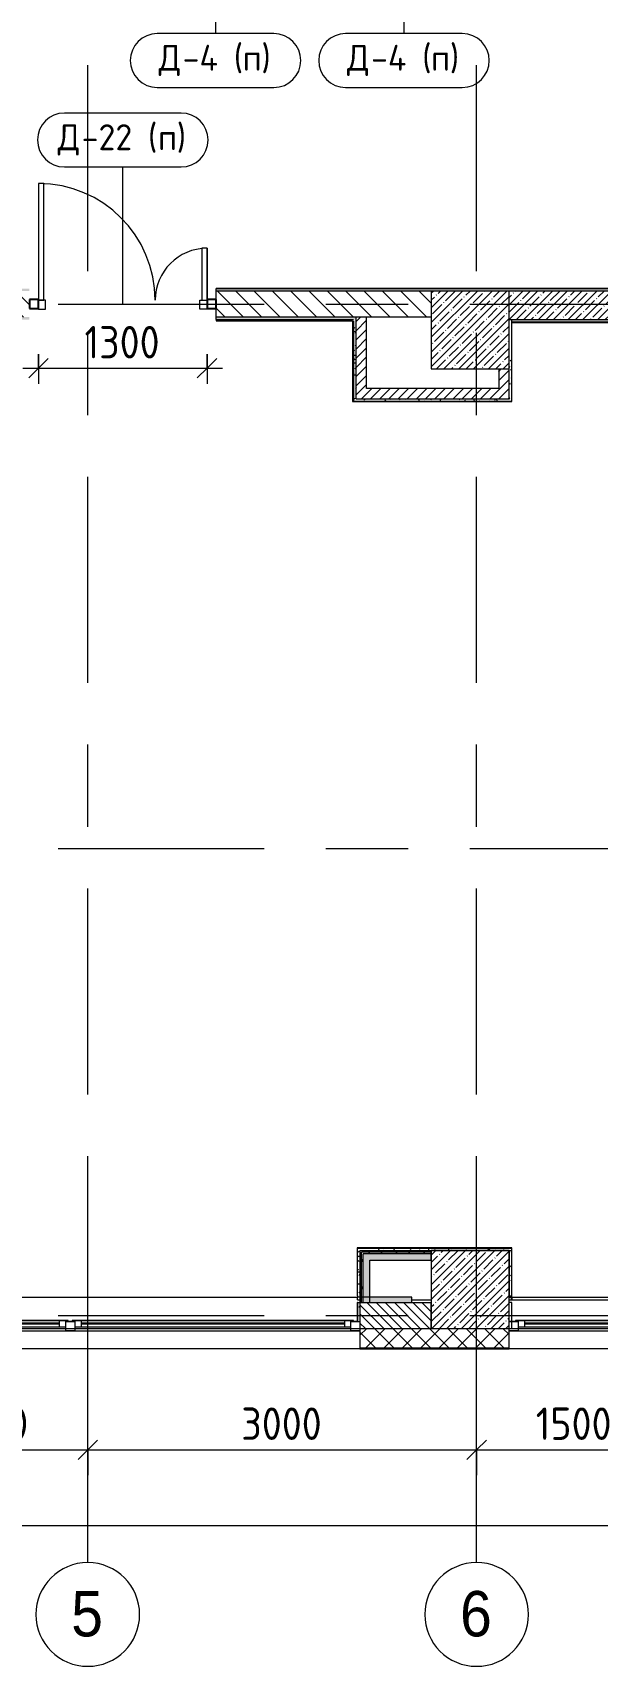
# Model space of a CAD drawing. Header units: millimetres. Extents: x -3456 to 185767, y -8553 to 29000.
# Drawn here: x 13585 to 17941, y -2706 to 9893 of the extents above; entities that cross this region are included whole.
import ezdxf

# ---------------------------------------------------------------- set-up
doc = ezdxf.new("R2010")
doc.units = ezdxf.units.MM
doc.linetypes.add('Осевая', pattern=[3175, 635, -476.25, 1587.5, -476.25])
for name, color, linetype, lineweight in [('A-ANNO-DIMS', 7, 'Continuous', 9), ('A-ANNO-DIMS-100', 7, 'Continuous', 9), ('A-DETL-GENF', 7, 'Continuous', 9), ('A-DOOR-IDEN', 7, 'Continuous', 9), ('A-GLAZ', 7, 'Continuous', 9), ('A-GLAZ-1', 7, 'Continuous', 13), ('A-GLAZ-CWMG', 7, 'Continuous', 9), ('A-GLAZ-CWMG-1', 7, 'Continuous', 25), ('A-WALL', 7, 'Continuous', 9), ('I-WALL', 7, 'Continuous', 9), ('S-COLS', 7, 'Continuous', 9), ('Оси', 7, 'Continuous', 9), ('Оси-1', 7, 'Continuous', 20), ('Оси-2', 7, 'Осевая', 9)]:
    doc.layers.add(name, color=color, linetype=linetype, lineweight=lineweight)
for name, color, linetype, lineweight, true_color in [('A-DOOR-1', 1, 'Continuous', 9, 0xff0000), ('A-WALL-1', 7, 'Continuous', 9, 0x3c3c3c), ('A-WALL-FNSH-1', 7, 'Continuous', 9, 0x3c3c3c)]:
    doc.layers.add(name, color=color, linetype=linetype, lineweight=lineweight, true_color=true_color)
doc.styles.add('Arial', font='arial.ttf', dxfattribs={"width": 0.9, "height": 350})
doc.styles.add('GOST Common', font='GOST_Common.ttf', dxfattribs={"height": 200})
doc.styles.add('ISOCPEUR', font='isocpeur.ttf', dxfattribs={"width": 0.9, "height": 250})
doc.dimstyles.new('ISO-2_5_0_9К_БОЛЬШОЙ', dxfattribs={"dimscale": 304.8, "dimtxt": 248.995294, "dimasz": 0.492126, "dimexe": 0.393701, "dimexo": 0.984252, "dimgap": 0, "dimtad": 1, "dimdec": 0, "dimrnd": 10, "dimzin": 0, "dimdsep": 46, "dimtxsty": 'ISOCPEUR', "dimblk1": 'OBLIQUE', "dimblk2": 'OBLIQUE', "dimsah": 1, "dimcen": 0.09, "dimdle": 0.393701, "dimazin": 0, "dimtfac": 1, "dimtdec": 4, "dimtix": 1, "dimtmove": 0, "dimatfit": 3, "dimfxl": 1, "dimtvp": 1, "dimtolj": 1, "dimtzin": 0, "dimarcsym": 2})
pattern_1 = [(45, (0, 0), (-35.35534, 35.35534), [])]
pattern_2 = [(45, (0, 0), (-57.02463, 57.02463), []), (45, (57.025, 0), (-57.02463, 57.02463), [100.806, -20.161, 3.353, -16.808])]
pattern_3 = [(0, (0, 0), (121.92, 30.48), [10.058, -81.382, 10.058, -81.382, -487.68]), (0, (0, 0), (121.92, 30.48), [-182.88, 10.058, -172.822, 10.058, -81.382, -213.36]), (0, (0, 0), (121.92, 30.48), [-457.2, 10.058, -50.902, 10.058, -142.342]), (120, (45.72, 15.24), (-87.356454, 90.345817), [10.058, -81.382, 10.058, -81.382, -487.68]), (120, (45.72, 15.24), (-87.356454, 90.345817), [-182.88, 10.058, -172.822, 10.058, -81.382, -213.36]), (120, (45.72, 15.24), (-87.356454, 90.345817), [-457.2, 10.058, -50.902, 10.058, -142.342]), (240, (60.96, 76.2), (-34.563546, -120.825817), [10.058, -81.382, 10.058, -81.382, -487.68]), (240, (60.96, 76.2), (-34.563546, -120.825817), [-182.88, 10.058, -172.822, 10.058, -81.382, -213.36]), (240, (60.96, 76.2), (-34.563546, -120.825817), [-457.2, 10.058, -50.902, 10.058, -142.342])]
pattern_4 = [(45, (0, 0), (-106.066, 106.066), []), (135, (0, 0), (-106.066, -106.066), [])]

# ---------------------------------------------------------------- blocks, each defined once
blk = doc.blocks.new('120_Окно_СКБ_2Ст - 120_Окно_СКБ_2Ст 3100х2500 _мал_створка слева_ 2-22446355-План заполнения и маркировки дверных проемов 2 этажа в осях 1-12')
at = {"layer": 'A-GLAZ'}
for p, q in [((1550, -57), (-1550, -57)), ((-1430, -107), (600, -107)), ((600, -117), (-1430, -117)), ((770, -107), (1430, -107)), ((1430, -117), (770, -117)), ((-1530, -127), (-1500, -127)), ((670, -127), (700, -127)), ((1500, -127), (1530, -127))]:
    blk.add_line(p, q, dxfattribs=at)
at = {"layer": 'A-GLAZ-1'}
for p, q in [((-1550, -127), (-1550, -57)), ((-1550, -57), (-1480, -57)), ((-1480, -57), (-1480, -127)), ((650, -87), (-1480, -87)), ((-1480, -87), (-1480, -127)), ((-1430, -137), (-1430, -87)), ((600, -137), (600, -87)), ((650, -127), (650, -57)), ((650, -57), (720, -57)), ((650, -127), (650, -87)), ((720, -57), (720, -127)), ((1480, -87), (720, -87)), ((720, -87), (720, -127)), ((770, -137), (770, -87)), ((1430, -137), (1430, -87)), ((1480, -127), (1480, -57)), ((1480, -57), (1550, -57)), ((1480, -127), (1480, -87)), ((1550, -57), (1550, -127)), ((-1480, -127), (-1550, -127)), ((-1480, -127), (-1500, -127)), ((-1500, -127), (-1500, -137)), ((-1500, -137), (670, -137)), ((670, -137), (-1500, -137)), ((720, -127), (650, -127)), ((670, -127), (650, -127)), ((670, -137), (670, -127)), ((720, -127), (700, -127)), ((700, -127), (700, -137)), ((700, -137), (1500, -137)), ((1500, -137), (700, -137)), ((1550, -127), (1480, -127)), ((1500, -127), (1480, -127)), ((1500, -137), (1500, -127))]:
    blk.add_line(p, q, dxfattribs=at)
blk = doc.blocks.new('120_Окно_СКБ_1Ст - 120_Окно_СКБ_1Ст 900х2500_h_-V55-План заполнения и маркировки дверных проемов 2 этажа в осях 1-12')
at = {"layer": 'A-GLAZ'}
for p, q in [((450, -57), (-450, -57)), ((-330, -107), (330, -107)), ((330, -117), (-330, -117)), ((-430, -127), (-400, -127)), ((400, -127), (450, -127))]:
    blk.add_line(p, q, dxfattribs=at)
at = {"layer": 'A-GLAZ-1'}
for p, q in [((-450, -127), (-450, -57)), ((-450, -57), (-380, -57)), ((-380, -57), (-380, -127)), ((380, -87), (-380, -87)), ((-380, -87), (-380, -127)), ((-330, -137), (-330, -87)), ((330, -137), (330, -87)), ((380, -127), (380, -57)), ((380, -57), (450, -57)), ((380, -127), (380, -87)), ((450, -57), (450, -127)), ((-380, -127), (-450, -127)), ((-380, -127), (-400, -127)), ((-400, -127), (-400, -137)), ((-400, -137), (400, -137)), ((400, -137), (-400, -137)), ((450, -127), (380, -127)), ((400, -127), (380, -127)), ((400, -137), (400, -127))]:
    blk.add_line(p, q, dxfattribs=at)
blk = doc.blocks.new('BSC_Колонна _Прямоугольная - 600х600-V64-План заполнения и маркировки дверных проемов 2 этажа в осях 1-12')
at = {"layer": 'S-COLS'}
h = blk.add_hatch(dxfattribs=at)
h.set_pattern_fill('FP_77', color=256, style=0, pattern_type=2)
h.set_pattern_definition([(45, (-16960, -7600), (-57.02463, 57.02463), []), (45, (-16902.975, -7600), (-57.02463, 57.02463), [100.806, -20.161, 3.353, -16.808])])
h.paths.add_polyline_path([(-300, -300), (300, -300), (300, 300), (-300, 300)])
for p, q in [((300, 300), (-300, 300)), ((-300, 300), (-300, -300)), ((300, -300), (300, 300)), ((-300, -300), (300, -300))]:
    blk.add_line(p, q, dxfattribs=at)
blk = doc.blocks.new('Прямоугольный импост - 50 x 70 мм-31927764-План заполнения и маркировки дверных проемов 2 этажа в осях 1-12')
at = {"layer": 'A-GLAZ-CWMG-1'}
for p, q in [((-70, 35), (0, 35)), ((-70, -35), (-70, 35)), ((0, 35), (0, -35)), ((0, -35), (-70, -35))]:
    blk.add_line(p, q, dxfattribs=at)
blk = doc.blocks.new('Дверь_Витражная_остекление_ - ДВН_ДАО_Главный вход_1200 в свету Д-22 _п_-31928779-План заполнения и маркировки дверных проемов 2 этажа в осях 1-12')
at = {"layer": 'A-DETL-GENF'}
for p, q in [((-610, 930), (-650, 930)), ((-650, 930), (-650, 35)), ((-610, 30), (-610, 930)), ((650, 430), (610, 430)), ((610, 430), (610, 30)), ((650, 35), (650, 430)), ((-650, 30), (-610, 30)), ((-595, 30), (-650, 30)), ((-595, -40), (-595, 30)), ((595, -40), (595, 30)), ((595, 30), (650, 30)), ((610, 30), (650, 30)), ((-650, -35), (-650, -40)), ((-650, -40), (-595, -40)), ((650, -40), (595, -40)), ((650, -35), (650, -40))]:
    blk.add_line(p, q, dxfattribs=at)
at = {"layer": 'A-DOOR-1'}
for p, q in [((-650, 930), (-650, 35)), ((650, 430), (650, 35))]:
    blk.add_line(p, q, dxfattribs=at)
for centre, radius, start, end in [((-650, 30), 900, 360, 90), ((650, 30), 400, 90, 180)]:
    blk.add_arc(centre, radius, start, end, dxfattribs=at)
blk = doc.blocks.new('Прямоугольный импост - 50 x 70 мм-31701779-План заполнения и маркировки дверных проемов 2 этажа в осях 1-12')
at = {"layer": 'A-GLAZ-CWMG-1'}
for p, q in [((0, 35), (-70, 35)), ((-70, 35), (-70, -35)), ((0, -35), (0, 35)), ((-70, -35), (0, -35))]:
    blk.add_line(p, q, dxfattribs=at)
blk = doc.blocks.new('Ось сетки - D8-29747960-План заполнения и маркировки дверных проемов 2 этажа в осях 1-12')
at = {"layer": 'Оси-1'}
for start, end in [(360, 180), (180, 360)]:
    blk.add_arc((0, 0), 4, start, end, dxfattribs=at)
blk = doc.blocks.new('DIMBLOCK4-План заполнения и маркировки дверных проемов 2 этажа в осях 1-12')
at = {"layer": 'A-ANNO-DIMS-100'}
for p, q in [((12510, -1231), (12510, -917)), ((14010, -1231), (14010, -917)), ((12510, -1037), (14010, -1037)), ((12510, -1037), (12510, -1231)), ((14010, -1037), (14010, -1231))]:
    blk.add_line(p, q, dxfattribs=at)
at = {"layer": 'A-ANNO-DIMS-100', "lineweight": 20}
for p, q in [((12510, -1037), (12585, -962)), ((14010, -1037), (14085, -962)), ((12510, -1037), (12435, -1112)), ((14010, -1037), (13935, -1112))]:
    blk.add_line(p, q, dxfattribs=at)
at = {"layer": 'A-ANNO-DIMS-100', "color": 0, "insert": (12966, -710), "char_height": 250, "width": 706.76, "attachment_point": 1, "line_spacing_factor": 1.149209, "style": 'ISOCPEUR'}
blk.add_mtext('1500', dxfattribs=at)
blk = doc.blocks.new('_Oblique')
at = {"color": 0, "linetype": 'ByBlock', "lineweight": -2}
blk.add_line((-0.5, -0.5), (0.5, 0.5), dxfattribs=at)
blk = doc.blocks.new('DIMBLOCK5-План заполнения и маркировки дверных проемов 2 этажа в осях 1-12')
at = {"layer": 'A-ANNO-DIMS-100'}
for p, q in [((14010, -1231), (14010, -917)), ((17010, -1231), (17010, -917)), ((14010, -1037), (17010, -1037)), ((14010, -1037), (14010, -1231)), ((17010, -1037), (17010, -1231))]:
    blk.add_line(p, q, dxfattribs=at)
at = {"layer": 'A-ANNO-DIMS-100', "lineweight": 20}
for p, q in [((14010, -1037), (14085, -962)), ((17010, -1037), (17085, -962)), ((14010, -1037), (13935, -1112)), ((17010, -1037), (16935, -1112))]:
    blk.add_line(p, q, dxfattribs=at)
at = {"layer": 'A-ANNO-DIMS-100', "color": 0, "insert": (15194, -710), "char_height": 250, "width": 758.48, "attachment_point": 1, "line_spacing_factor": 1.149209, "style": 'ISOCPEUR'}
blk.add_mtext('3000', dxfattribs=at)
blk = doc.blocks.new('DIMBLOCK6-План заполнения и маркировки дверных проемов 2 этажа в осях 1-12')
at = {"layer": 'A-ANNO-DIMS-100'}
for p, q in [((17010, -1231), (17010, -917)), ((18510, -1231), (18510, -917)), ((17010, -1037), (18510, -1037)), ((17010, -1037), (17010, -1231)), ((18510, -1037), (18510, -1231))]:
    blk.add_line(p, q, dxfattribs=at)
at = {"layer": 'A-ANNO-DIMS-100', "lineweight": 20}
for p, q in [((17010, -1037), (17085, -962)), ((18510, -1037), (18585, -962)), ((17010, -1037), (16935, -1112)), ((18510, -1037), (18435, -1112))]:
    blk.add_line(p, q, dxfattribs=at)
at = {"layer": 'A-ANNO-DIMS-100', "color": 0, "insert": (17466, -710), "char_height": 250, "width": 706.76, "attachment_point": 1, "line_spacing_factor": 1.149209, "style": 'ISOCPEUR'}
blk.add_mtext('1500', dxfattribs=at)
blk = doc.blocks.new('DIMBLOCK25-План заполнения и маркировки дверных проемов 2 этажа в осях 1-12')
at = {"layer": 'A-ANNO-DIMS-100'}
for p, q in [((110, -1815), (110, -1501)), ((38310, -1815), (38310, -1501)), ((-10, -1621), (38430, -1621)), ((110, -1621), (110, -1815)), ((38310, -1621), (38310, -1815))]:
    blk.add_line(p, q, dxfattribs=at)
at = {"layer": 'A-ANNO-DIMS-100', "lineweight": 20}
for p, q in [((110, -1621), (35, -1696)), ((110, -1621), (185, -1546)), ((38310, -1621), (38235, -1696)), ((38310, -1621), (38385, -1546))]:
    blk.add_line(p, q, dxfattribs=at)
at = {"layer": 'A-ANNO-DIMS-100', "color": 0, "insert": (18815, -1295), "char_height": 250, "width": 948.1, "attachment_point": 1, "line_spacing_factor": 1.149209, "style": 'ISOCPEUR'}
blk.add_mtext('38200', dxfattribs=at)
blk = doc.blocks.new('М_двери - Типоразмер_рамка-25223575-План заполнения и маркировки дверных проемов 2 этажа в осях 1-12')
at = {"layer": 'A-DOOR-IDEN'}
for p, q in [((4.5, 2.08), (-4.5, 2.08)), ((-4.5, -2.08), (4.5, -2.08))]:
    blk.add_line(p, q, dxfattribs=at)
for centre, start, end in [((-4.5, 0), 90, 270), ((4.5, 0), 270, 90)]:
    blk.add_arc(centre, 2.08, start, end, dxfattribs=at)
blk = doc.blocks.new('DIMBLOCK34-План заполнения и маркировки дверных проемов 2 этажа в осях 1-12')
at = {"layer": 'A-ANNO-DIMS-100'}
for p, q in [((13630, 7413), (13630, 7185)), ((13630, 7305), (13630, 7413)), ((14930, 7413), (14930, 7185)), ((14930, 7305), (14930, 7413)), ((13510, 7305), (15050, 7305))]:
    blk.add_line(p, q, dxfattribs=at)
at = {"layer": 'A-ANNO-DIMS-100', "lineweight": 20}
for p, q in [((13630, 7305), (13705, 7380)), ((14930, 7305), (15005, 7380)), ((13630, 7305), (13555, 7230)), ((14930, 7305), (14855, 7230))]:
    blk.add_line(p, q, dxfattribs=at)
at = {"layer": 'A-ANNO-DIMS-100', "color": 0, "insert": (13985, 7631), "char_height": 250, "width": 706.76, "attachment_point": 1, "line_spacing_factor": 1.149209, "style": 'ISOCPEUR'}
blk.add_mtext('1300', dxfattribs=at)

msp = doc.modelspace()

# ---------------------------------------------------------------- hatches: boundary and pattern name
at = {"layer": 'A-WALL'}
h = msp.add_hatch(dxfattribs=at)
h.set_pattern_fill('FP_18', color=256, style=0, pattern_type=2)
h.set_pattern_definition([(135, (0, 0), (-35.35534, -35.35534), [])])
h.paths.add_polyline_path([(16660, -100), (16660, 100), (16110, 100), (16110, -100), (16239.6, -100)])
h.paths.add_polyline_path([(12760, -100), (13010, -100), (13010, 100), (12760, 100)])
h = msp.add_hatch(dxfattribs=at)
h.set_pattern_fill('FP_14', color=256, style=0, pattern_type=2)
h.set_pattern_definition([(45, (0, 0), (-70.71068, 70.71068), []), (135, (0, 0), (-70.71068, -70.71068), [])])
h.paths.add_polyline_path([(33610, -250), (33870, -250), (33870, -100), (33010, -100), (33010, -250)])
h.paths.add_polyline_path([(38607.7, -250), (38607.7, -100), (37990, -100), (37990, -250), (38540, -250)])
h.paths.add_polyline_path([(34770, -250), (35890, -250), (35890, -100), (34770, -100)])
h.paths.add_polyline_path([(26160, -250), (26409.7, -250), (26409.7, -100), (24810, -100), (24810, -250), (25611, -250)])
h.paths.add_polyline_path([(21610, -250), (22710, -250), (22710, -100), (21610, -100)])
h.paths.add_polyline_path([(18160, -250), (18810, -250), (18810, -100), (18160, -100)])
h.paths.add_polyline_path([(11660, -250), (13010, -250), (13010, -100), (11660, -100)])
h.paths.add_polyline_path([(16110, -250), (17260, -250), (17260, -100), (16110, -100)])
h.paths.add_polyline_path([(29809.7, -250), (30910, -250), (30910, -100), (29209.7, -100), (29209.7, -250), (29627.3, -250)])
h.paths.add_polyline_path([(6868.2, -250), (8560, -250), (8560, -100), (4630, -100), (4630, -250)])
h.paths.add_polyline_path([(-260, -250), (3730, -250), (3730, -100), (-260, -100)])
at = {"layer": 'I-WALL'}
h = msp.add_hatch(dxfattribs=at)
h.set_pattern_fill('FP_89', color=256, style=0, pattern_type=2)
h.set_pattern_definition(pattern_3)
h.paths.add_polyline_path([(18560, 7900), (20010, 7900), (20010, 7920), (14999.9, 7920), (14999.9, 7900), (17578.4, 7900)])
h.paths.add_polyline_path([(12223.3, 7900), (13559.9, 7900), (13559.9, 7920), (11520, 7920), (11520, 7900), (12160, 7900)])
h.paths.add_polyline_path([(6530, 7900), (10621, 7900), (10621, 7920), (6530, 7920)])
h.paths.add_polyline_path([(4030, 7900), (4030, 7920), (3285, 7920), (3285, 7908), (3340, 7908), (3340, 7900), (3730, 7900)])
h.paths.add_polyline_path([(1513.1, 7900), (1830, 7900), (1830, 7908), (1885, 7908), (1885, 7920), (1270, 7920), (1270, 7900)])
h = msp.add_hatch(dxfattribs=at)
h.set_pattern_fill('FP_13', color=256, style=0, pattern_type=2)
h.set_pattern_definition([(135, (0, 0), (-70.7107, -70.7107), [])])
h.paths.add_polyline_path([(16160, 7700), (16660, 7700), (16660, 7900), (14999.9, 7900), (14999.9, 7700), (16080, 7700)])
h.paths.add_polyline_path([(10621, 7700), (10621, 7900), (8260, 7900), (8260, 7700), (10560, 7700)])
h.paths.add_polyline_path([(12760, 7700), (13559.9, 7700), (13559.9, 7900), (12760, 7900), (12760, 7731.6)])
h.paths.add_polyline_path([(12160, 7700), (12160, 7900), (11520, 7900), (11520, 7700)])
h.paths.add_polyline_path([(3730, 7700), (4030, 7700), (4030, 7900), (3730, 7900)])
h.paths.add_polyline_path([(6530, 7700), (7660, 7700), (7660, 7900), (6530, 7900)])
h = msp.add_hatch(dxfattribs=at)
h.set_pattern_fill('FP_17', color=256, style=0, pattern_type=2)
h.set_pattern_definition(pattern_2)
h.paths.add_polyline_path([(20960, 7680), (21910, 7680), (21910, 7900), (19760, 7900), (19760, 7830), (18560, 7830), (18560, 7900), (17260, 7900), (17260, 7680), (20880, 7680)])
h = msp.add_hatch(dxfattribs=at)
h.set_pattern_fill('FP_89', color=256, style=0, pattern_type=2)
h.set_pattern_definition(pattern_3)
h.paths.add_polyline_path([(16080, 7680), (16080, 7700), (14999.9, 7700), (14999.9, 7680), (16060, 7680)])
h.paths.add_polyline_path([(12780, 7680), (13559.9, 7680), (13559.9, 7700), (12780, 7700)])
h = msp.add_hatch(dxfattribs=at)
h.set_pattern_fill('FP_41', color=256, style=0, pattern_type=2)
h.set_pattern_definition(pattern_1)
h.paths.add_polyline_path([(16080, 7070), (16160, 7070), (16160, 7700), (16080, 7700), (16080, 7680)])
h = msp.add_hatch(dxfattribs=at)
h.set_pattern_fill('FP_89', color=256, style=0, pattern_type=2)
h.set_pattern_definition(pattern_3)
h.paths.add_polyline_path([(16060, 7050), (16080, 7050), (16080, 7680), (16060, 7680), (16060, 7672)])
h = msp.add_hatch(dxfattribs=at)
h.set_pattern_fill('FP_89', color=256, style=0, pattern_type=2)
h.set_pattern_definition(pattern_3)
h.paths.add_polyline_path([(17280, 7070), (17280, 7680), (17260, 7680), (17260, 7070)])
h = msp.add_hatch(dxfattribs=at)
h.set_pattern_fill('FP_89', color=256, style=0, pattern_type=2)
h.set_pattern_definition(pattern_3)
h.paths.add_polyline_path([(20859, 7660), (20880, 7660), (20880, 7680), (17280, 7680), (17280, 7660), (20255.9, 7660)])
h = msp.add_hatch(dxfattribs=at)
h.set_pattern_fill('FP_41', color=256, style=0, pattern_type=2)
h.set_pattern_definition(pattern_1)
h.paths.add_polyline_path([(17260, 7150), (17260, 7300), (17180, 7300), (17180, 7150)])
h = msp.add_hatch(dxfattribs=at)
h.set_pattern_fill('FP_89', color=256, style=0, pattern_type=2)
h.set_pattern_definition(pattern_3)
h.paths.add_polyline_path([(17280, 7050), (17280, 7070), (16080, 7070), (16080, 7050)])
h = msp.add_hatch(dxfattribs=at)
h.set_pattern_fill('FP_41', color=256, style=0, pattern_type=2)
h.set_pattern_definition(pattern_1)
h.paths.add_polyline_path([(17260, 7070), (17260, 7150), (16160, 7150), (16160, 7070)])
h = msp.add_hatch(dxfattribs=at)
h.set_pattern_fill('FP_89', color=256, style=0, pattern_type=2)
h.set_pattern_definition(pattern_3)
h.paths.add_polyline_path([(16110, 500), (17260, 500), (17260, 520), (16090, 520), (16090, 500)])
h = msp.add_hatch(dxfattribs=at)
h.set_pattern_fill('FP_89', color=256, style=0, pattern_type=2)
h.set_pattern_definition(pattern_3)
h.paths.add_polyline_path([(17260, 500), (17260, 520), (16639.5, 520), (16639.5, 500)])
h = msp.add_hatch(dxfattribs=at)
h.set_pattern_fill('FP_89', color=256, style=0, pattern_type=2)
h.set_pattern_definition(pattern_3)
h.paths.add_polyline_path([(17260, 140), (17280, 140), (17280, 520), (17260, 520), (17260, 186.4)])
h = msp.add_hatch(dxfattribs=at)
h.set_pattern_fill('FP_89', color=256, style=0, pattern_type=2)
h.set_pattern_definition(pattern_3)
h.paths.add_polyline_path([(16090, 140), (16110, 140), (16110, 500), (16090, 500), (16090, 186.4)])
h = msp.add_hatch(dxfattribs=at)
h.set_pattern_fill('FP_90', color=256, style=0, pattern_type=2)
h.set_pattern_definition(pattern_4)
h.paths.add_polyline_path([(16110, 100), (16122.5, 100), (16122.5, 500), (16110, 500), (16110, 186.4)])
h = msp.add_hatch(dxfattribs=at)
h.set_pattern_fill('FP_90', color=256, style=0, pattern_type=2)
h.set_pattern_definition(pattern_4)
h.paths.add_polyline_path([(16185, 487.5), (16660, 487.5), (16660, 500), (16122.5, 500), (16122.5, 487.5), (16135, 487.5)])
h = msp.add_hatch(dxfattribs=at)
h.set_pattern_fill('FP_90', color=256, style=0, pattern_type=2)
h.set_pattern_definition(pattern_4)
h.paths.add_polyline_path([(16122.5, 100), (16135, 100), (16135, 487.5), (16122.5, 487.5), (16122.5, 186.4)])
h = msp.add_hatch(dxfattribs=at)
h.set_pattern_fill('FP_90', color=256, style=0, pattern_type=2)
h.set_pattern_definition(pattern_4)
h.paths.add_polyline_path([(16185, 475), (16660, 475), (16660, 487.5), (16135, 487.5), (16135, 475)])
for points in [[(16135, 100), (16185, 100), (16185, 475), (16135, 475), (16135, 186.4)], [(16660, 425), (16660, 475), (16185, 475), (16185, 425)]]:
    msp.add_hatch(color=256, dxfattribs=at).paths.add_polyline_path(points)
h = msp.add_hatch(dxfattribs=at)
h.set_pattern_fill('FP_89', color=256, style=0, pattern_type=2)
h.set_pattern_definition(pattern_3)
h.paths.add_polyline_path([(17260, 150), (17280, 150), (17280, 500), (17260, 500), (17260, 186.4)])
h = msp.add_hatch(dxfattribs=at)
h.set_pattern_fill('FP_89', color=256, style=0, pattern_type=2)
h.set_pattern_definition(pattern_3)
h.paths.add_polyline_path([(16239.6, 100), (16510, 100), (16510, 140), (16110, 140), (16110, 100)])
h.paths.add_polyline_path([(12760, 100), (13010, 100), (13010, 140), (12760, 140)])
h = msp.add_hatch(dxfattribs=at)
h.set_pattern_fill('FP_89', color=256, style=0, pattern_type=2)
h.set_pattern_definition(pattern_3)
h.paths.add_polyline_path([(16090, -48), (16110, -48), (16110, 100), (16090, 100)])
at = {"layer": 'S-COLS'}
h = msp.add_hatch(dxfattribs=at)
h.set_pattern_fill('FP_17', color=256, style=0, pattern_type=2)
h.set_pattern_definition(pattern_2)
h.paths.add_polyline_path([(16660, -100), (17260, -100), (17260, 500), (16660, 500), (16660, 186.4)])

# ---------------------------------------------------------------- linework, layer by layer
at = {"layer": 'A-DOOR-IDEN'}
for p, q in [((14995.7, 10999.1), (14995.7, 9886.4)), ((16449.4, 11017.1), (16449.4, 9886.4)), ((14279.9, 7800), (14279.9, 8857.7))]:
    msp.add_line(p, q, dxfattribs=at)
at = {"layer": 'A-WALL'}
for p, q in [((14999.9, 7920), (19990, 7920)), ((16660, 7900), (14999.9, 7900)), ((18560, 7900), (17260, 7900)), ((16660, 7700), (14999.9, 7700)), ((16080, 7070), (16080, 7700)), ((17260, 7680), (21910, 7680)), ((20860, 7660), (17280, 7660)), ((17280, 7659), (17280, 7070)), ((17281, 7659), (17280, 7659)), ((16122.5, 100), (16122.5, 487.5)), ((16660, 487.5), (16122.5, 487.5)), ((16135, 100), (16135, 475)), ((16660, 475), (16135, 475)), ((17280, 140), (17280, 150)), ((16090, 100), (16660, 100)), ((11660, -100), (21910, -100)), ((17280, -48), (17280, -100)), ((16110, -250), (17260, -250)), ((16110, -258), (13010, -258)), ((16110, -253), (17260, -253)), ((18160, -258), (17260, -258))]:
    msp.add_line(p, q, dxfattribs=at)
at = {"layer": 'A-WALL-1'}
for p, q in [((14999.9, 7680), (14999.9, 7920)), ((16160, 7150), (16160, 7700)), ((14999.9, 7680), (16060, 7680)), ((16060, 7672), (16060, 7050)), ((17280, 7680), (17280, 7659)), ((17180, 7300), (17180, 7150)), ((17260, 7070), (17260, 7300)), ((16080, 7070), (17260, 7070)), ((17180, 7150), (16160, 7150)), ((16060, 7050), (17280, 7050)), ((16639.5, 520), (16639.5, 500)), ((16110, 500), (16110, -250)), ((16110, 500), (17280, 500)), ((16185, 100), (16185, 425)), ((16185, 425), (16660, 425)), ((16660, 425), (16660, 500)), ((17260, 500), (17260, 140)), ((16090, 150), (16090, 140)), ((16510, 140), (16090, 140)), ((16510, 100), (16510, 140)), ((17260, 150), (17280, 150)), ((17260, 140), (17280, 140)), ((16090, 100), (16090, -48)), ((16660, -100), (16660, 100)), ((16090, -48), (16110, -48)), ((17260, -250), (17260, -100))]:
    msp.add_line(p, q, dxfattribs=at)
at = {"layer": 'A-WALL-FNSH-1'}
for p, q in [((19990, 7921), (14999.9, 7921)), ((14999.9, 7921), (14999.9, 7920)), ((17281, 7659), (20859, 7659)), ((17281, 7049), (17281, 7659)), ((17280, 7070), (17280, 7050)), ((16052, 7050), (16052, 7049)), ((16052, 7049), (17281, 7049)), ((16089, 521), (16089, 150)), ((17281, 521), (16089, 521)), ((16090, 150), (16090, 520)), ((16090, 520), (17280, 520)), ((16639.5, 521), (16639.5, 520)), ((17280, 521), (17280, 150)), ((17281, 141), (17281, 521)), ((16089, 150), (16090, 150)), ((17280, 150), (17281, 150)), ((17280, 140), (17281, 140)), ((16090, 100), (16089, 100)), ((16089, 100), (16089, -48)), ((17281, 100), (17280, 100)), ((17280, 100), (17280, -48)), ((17281, -48), (17281, 100)), ((16089, -48), (16090, -48)), ((17280, -48), (17281, -48)), ((16110, -250), (16110, -258)), ((17260, -258), (17260, -250)), ((16110, -258), (17260, -258))]:
    msp.add_line(p, q, dxfattribs=at)
at = {"layer": 'I-WALL'}
for p, q in [((15000, 7680), (15000, 7672)), ((15000, 7672), (16052, 7672)), ((16052, 7672), (16052, 7050)), ((13010, 141), (16090, 141)), ((13010, 140), (16090, 140)), ((16090, 120), (16090, 140)), ((17280, 120), (17280, 140)), ((17281, 141), (17281, 120)), ((17281, 141), (18160, 141)), ((17281, 140), (18160, 140)), ((16090, 120), (16110, 120)), ((16510, 120), (16660, 120)), ((17260, 120), (18160, 120)), ((17280, 100), (17260, 100)), ((17280, -48), (17260, -48))]:
    msp.add_line(p, q, dxfattribs=at)
at = {"layer": 'S-COLS'}
for p, q in [((17260, 500), (16660, 500)), ((16660, 500), (16660, -100)), ((17260, -100), (17260, 500)), ((16660, -100), (17260, -100))]:
    msp.add_line(p, q, dxfattribs=at)
at = {"layer": 'Оси'}
for p, q in [((14010, -1906.3), (14010, 593.7)), ((17010, -1906.3), (17010, 593.7))]:
    msp.add_line(p, q, dxfattribs=at)
at = {"layer": 'Оси-2'}
for p, q in [((14010, 593.7), (14010, 24898.1)), ((17010, 593.7), (17010, 24898.1)), ((-28.5, 7800), (36281, 7800)), ((-28.5, 3600), (36281, 3600)), ((-28.5, 0), (36281, 0))]:
    msp.add_line(p, q, dxfattribs=at)

# ---------------------------------------------------------------- block references
at = {"layer": 'A-DOOR-1'}
msp.add_blockref('Дверь_Витражная_остекление_ - ДВН_ДАО_Главный вход_1200 в свету Д-22 _п_-31928779-План заполнения и маркировки дверных проемов 2 этажа в осях 1-12', (14279.9, 7800), dxfattribs=at)
at = {"layer": 'A-DOOR-IDEN', "xscale": 99.99999999999993, "yscale": 99.99999999999993, "zscale": 99.99999999999993}
for p in [(14995.7, 9678.4), (16449.4, 9678.4), (14279.9, 9065.7)]:
    msp.add_blockref('М_двери - Типоразмер_рамка-25223575-План заполнения и маркировки дверных проемов 2 этажа в осях 1-12', p, dxfattribs=at)
at = {"layer": 'A-GLAZ', "rotation": 180}
for name, p in [('120_Окно_СКБ_2Ст - 120_Окно_СКБ_2Ст 3100х2500 _мал_створка слева_ 2-22446355-План заполнения и маркировки дверных проемов 2 этажа в осях 1-12', (14560, -175)), ('120_Окно_СКБ_1Ст - 120_Окно_СКБ_1Ст 900х2500_h_-V55-План заполнения и маркировки дверных проемов 2 этажа в осях 1-12', (17710, -175))]:
    msp.add_blockref(name, p, dxfattribs=at)
at = {"layer": 'A-GLAZ-CWMG', "rotation": 180}
msp.add_blockref('Прямоугольный импост - 50 x 70 мм-31701779-План заполнения и маркировки дверных проемов 2 этажа в осях 1-12', (13559.9, 7800), dxfattribs=at)
at = {"layer": 'A-GLAZ-CWMG', "extrusion": (0, 0, -1), "rotation": 180}
msp.add_blockref('Прямоугольный импост - 50 x 70 мм-31927764-План заполнения и маркировки дверных проемов 2 этажа в осях 1-12', (-14999.9, 7800), dxfattribs=at)
at = {"layer": 'S-COLS'}
msp.add_blockref('BSC_Колонна _Прямоугольная - 600х600-V64-План заполнения и маркировки дверных проемов 2 этажа в осях 1-12', (16960, 7600), dxfattribs=at)
at = {"layer": 'Оси-1', "xscale": 99.99999999999993, "yscale": 99.99999999999993, "zscale": 99.99999999999993}
for p in [(14010, -2306.3), (17010, -2306.3)]:
    msp.add_blockref('Ось сетки - D8-29747960-План заполнения и маркировки дверных проемов 2 этажа в осях 1-12', p, dxfattribs=at)

# ---------------------------------------------------------------- texts
at = {"layer": 'A-DOOR-IDEN', "char_height": 200, "attachment_point": 1, "style": 'GOST Common'}
for s, insert, width in [('\\fGOST Common|b0|i0|c204|p34|;Д', (14556.5, 9799.7), 224.472), ('-4 (', (14741.7, 9799.7), 561.181), ('\\fGOST Common|b0|i0|c204|p34|;п', (15204.7, 9799.7), 176.371), ('\\fGOST Common|b0|i0|c204|p34|;)', (15350.2, 9799.7), 96.202), ('\\fGOST Common|b0|i0|c204|p34|;Д', (16010.1, 9799.7), 224.472), ('-4 (', (16195.4, 9799.7), 561.181), ('\\fGOST Common|b0|i0|c204|p34|;п', (16658.4, 9799.7), 176.371), ('\\fGOST Common|b0|i0|c204|p34|;)', (16803.9, 9799.7), 96.202), ('-22 (', (13962.9, 9186.9), 713.502), ('\\fGOST Common|b0|i0|c204|p34|;)', (14697.1, 9186.9), 96.202), ('\\fGOST Common|b0|i0|c204|p34|;Д', (13777.7, 9186.9), 224.472), ('\\fGOST Common|b0|i0|c204|p34|;п', (14551.6, 9186.9), 176.371)]:
    msp.add_mtext(s, dxfattribs=dict(at, insert=insert, width=width))
at = {"layer": 'Оси', "char_height": 350, "width": 303.038, "attachment_point": 1, "style": 'Arial'}
for s, insert in [('\\fArial|b0|i0|c204|p34|;\\W.9;5', (13882.5, -2125.6)), ('\\fArial|b0|i0|c204|p34|;\\W.9;6', (16882.5, -2125.6))]:
    msp.add_mtext(s, dxfattribs=dict(at, insert=insert))

# ---------------------------------------------------------------- dimensions: what is measured, and where the dimension line sits
at = {"layer": 'A-ANNO-DIMS'}
for base, p1, p2, override, picture, middle in [((14929.9, 7304.7), (13629.9, 7713), (14929.9, 7713), {"dimpost": '<>', "dimfxl": 1300}, 'DIMBLOCK34-План заполнения и маркировки дверных проемов 2 этажа в осях 1-12', (14279.9, 7429.7)), ((14010, -1036.8), (12510, -930.7), (14010, -930.7), {"dimpost": '<>', "dimfxl": 1500}, 'DIMBLOCK4-План заполнения и маркировки дверных проемов 2 этажа в осях 1-12', (13260, -911.8)), ((17010, -1036.8), (14010, -930.7), (17010, -930.7), {"dimpost": '<>', "dimfxl": 3000}, 'DIMBLOCK5-План заполнения и маркировки дверных проемов 2 этажа в осях 1-12', (15510, -911.8)), ((18510, -1036.8), (17010, -930.7), (18510, -930.7), {"dimpost": '<>', "dimfxl": 1500}, 'DIMBLOCK6-План заполнения и маркировки дверных проемов 2 этажа в осях 1-12', (17760, -911.8)), ((38310, -1621.2), (110, -1515.2), (38310, -1515.2), {"dimpost": '<>', "dimfxl": 38199.999966}, 'DIMBLOCK25-План заполнения и маркировки дверных проемов 2 этажа в осях 1-12', (19210, -1496.2))]:
    dim = msp.add_linear_dim(base=base, p1=p1, p2=p2, dimstyle='ISO-2_5_0_9К_БОЛЬШОЙ', override=override, dxfattribs=at)
    dim.commit()
    dim.dimension.update_dxf_attribs({"geometry": picture, "text_midpoint": middle})

doc.saveas('drawing.dxf')
